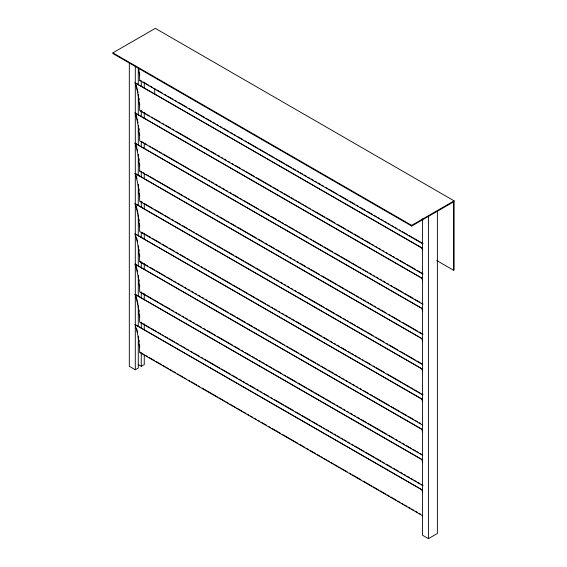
<?xml version="1.0" encoding="UTF-8"?>
<svg xmlns="http://www.w3.org/2000/svg" width="567" height="567" viewBox="0 0 567 567"><rect width="100%" height="100%" fill="white"/><g stroke="black" fill="none" stroke-linecap="round" stroke-linejoin="round"><path stroke-width="0.85" d="M422.748 274.038L139.73 110.643A143.253 82.704 -60 0 0 135.059 82.761L422.209 248.14A143.253 82.704 -60 0 1 422.656 249.537M422.748 243.817L139.73 80.415L141.559 81.074M422.748 304.266L139.73 140.864A143.253 82.704 -60 0 0 135.059 112.982L422.209 278.369A143.253 82.704 -60 0 1 422.656 279.765M422.748 334.495L139.73 171.092A143.253 82.704 -60 0 0 135.059 143.21L422.209 308.59A143.253 82.704 -60 0 1 422.656 309.986M422.748 364.716L139.73 201.32A143.253 82.704 -60 0 0 135.059 173.431L422.209 338.818A143.253 82.704 -60 0 1 422.656 340.214M139.73 171.092L141.559 171.751M422.748 394.944L139.73 231.542A143.253 82.704 -60 0 0 135.059 203.659L422.209 369.039A143.253 82.704 -60 0 1 422.656 370.435M422.748 425.165L139.73 261.77A143.253 82.704 -60 0 0 135.059 233.88L422.209 399.267A143.253 82.704 -60 0 1 422.656 400.663M422.748 455.393L139.73 291.991A143.253 82.704 -60 0 0 135.059 264.109L422.209 429.488A143.253 82.704 -60 0 1 422.656 430.885M422.748 485.614L139.73 322.219A143.253 82.704 -60 0 0 135.059 294.33L422.209 459.717A143.253 82.704 -60 0 1 422.656 461.113M422.748 515.842L139.73 352.44A143.253 82.704 -60 0 0 135.059 324.558L422.209 489.938A143.253 82.704 -60 0 1 422.656 491.334M135.059 82.761L422.209 248.14M135.059 112.982L422.209 278.369M135.059 143.21L422.209 308.59M135.059 173.431L422.209 338.818M135.059 203.659L422.209 369.039M135.059 233.88L422.209 399.267M135.059 264.109L422.209 429.488M135.059 294.33L422.209 459.717M135.059 324.558L422.209 489.938M453.522 270.218L453.522 201.902L411.685 226.049L112.883 53.539L112.883 52.844L155.315 28.35L454.117 200.867L454.117 269.871L453.522 270.218L436.668 260.487M129.319 62.639L129.319 366.31L135.293 369.762L138.277 368.033L138.277 336.16M138.277 364.581L141.268 366.31L144.259 364.581L144.259 354.843M112.883 52.844L411.685 225.361L454.117 200.867M422.443 219.138L422.443 535.198L428.418 538.65L437.384 533.476L437.384 211.215M143.097 81.96L148.462 85.057M150 85.943L152.296 87.275M153.834 88.161L155.365 89.047M156.903 89.933L162.268 93.031M164.572 94.356L166.103 95.242M167.641 96.128L173.006 99.232M175.309 100.557L176.84 101.443M178.378 102.329L186.812 107.198M189.116 108.531L193.716 111.182M195.254 112.068L204.453 117.383M205.991 118.269L211.356 121.366M212.887 122.252L215.191 123.585M216.729 124.471L218.26 125.357M219.79 126.243L222.094 127.568M223.632 128.454L228.997 131.551M230.528 132.437L232.831 133.769M234.369 134.655L235.9 135.541M237.431 136.427L242.804 139.525M245.107 140.857L246.638 141.736M248.169 142.622L257.375 147.937M258.913 148.823L267.348 153.692M268.878 154.578L274.251 157.683M275.782 158.569L284.988 163.877M286.519 164.763L291.892 167.867M293.423 168.753L295.726 170.079M297.257 170.965L298.795 171.851M300.326 172.737L302.629 174.062M304.16 174.948L306.463 176.28M307.994 177.166L309.532 178.052M311.063 178.938L313.367 180.263M314.898 181.149L316.436 182.035M317.967 182.921L320.27 184.247M321.801 185.133L323.339 186.019M325.635 187.351L327.173 188.237M328.704 189.123L337.911 194.431M339.442 195.317L347.883 200.194M349.414 201.079L354.786 204.177M356.317 205.063L358.62 206.388M360.151 207.274L365.524 210.378M367.055 211.264L372.427 214.361M373.958 215.247L376.261 216.573M377.792 217.459L379.33 218.345M380.861 219.231L383.164 220.563M384.695 221.449L386.999 222.774M388.53 223.66L390.068 224.546M391.599 225.432L393.902 226.757M395.433 227.643L396.971 228.529M399.267 229.862L400.805 230.748M402.336 231.634L407.708 234.731M409.239 235.617L423.046 243.59M140.793 110.856L142.331 111.742M143.862 112.627L146.166 113.953M147.696 114.839L149.234 115.725M151.531 117.057L153.069 117.943M154.6 118.829L159.972 121.926M162.268 123.252L163.806 124.138M165.337 125.023L170.71 128.128M172.24 129.014L173.771 129.9M176.075 131.225L191.412 140.084M192.95 140.97L198.315 144.068M199.853 144.954L202.15 146.279M203.688 147.165L209.053 150.269M210.591 151.155L215.956 154.252M217.494 155.138L219.79 156.464M221.328 157.35L222.859 158.236M224.397 159.121L226.694 160.454M228.232 161.34L229.763 162.219M232.066 163.551L233.597 164.437M235.135 165.323L240.5 168.42M242.804 169.753L244.334 170.639M245.872 171.525L254.307 176.394M256.61 177.719L271.947 186.578M273.485 187.464L278.851 190.562M280.389 191.448L282.685 192.773M284.223 193.659L289.588 196.763M291.126 197.649L293.423 198.974M294.96 199.86L296.491 200.746M298.029 201.632L300.326 202.965M301.864 203.844L303.395 204.73M304.933 205.615L307.229 206.948M308.767 207.834L310.298 208.72M312.601 210.045L314.132 210.931M315.67 211.817L324.87 217.133M326.408 218.019L334.842 222.888M337.145 224.213L345.579 229.089M347.11 229.975L352.483 233.072M354.014 233.958L359.386 237.056M360.917 237.942L363.22 239.274M364.751 240.16L370.123 243.257M371.654 244.143L373.958 245.468M375.489 246.354L377.027 247.24M378.558 248.126L380.861 249.459M382.392 250.345L383.93 251.231M386.233 252.556L387.764 253.442M389.295 254.328L391.599 255.653M393.129 256.539L394.667 257.425M396.198 258.311L398.502 259.643M400.033 260.529L405.405 263.627M406.936 264.513L415.377 269.382M416.908 270.268L423.046 273.811M141.559 141.523L143.862 142.849M145.393 143.734L146.931 144.62M149.234 145.953L150.765 146.839M152.296 147.725L157.669 150.822M159.199 151.708L161.503 153.033M163.034 153.919L178.378 162.779M179.909 163.665L189.116 168.98M190.647 169.866L196.019 172.963M197.55 173.849L199.853 175.175M201.384 176.061L202.922 176.947M204.453 177.832L206.757 179.165M208.287 180.051L209.825 180.937M211.356 181.823L213.66 183.148M215.191 184.034L217.494 185.359M219.025 186.245L220.563 187.131M222.094 188.017L224.397 189.35M225.928 190.236L227.466 191.122M229.763 192.447L231.301 193.333M232.831 194.219L238.204 197.316M239.735 198.202L242.038 199.534M243.569 200.42L258.913 209.273M260.444 210.159L269.651 215.474M271.182 216.36L276.547 219.457M278.085 220.343L280.389 221.676M281.919 222.562L283.45 223.448M284.988 224.326L287.292 225.659M288.823 226.545L294.188 229.642M295.726 230.528L298.029 231.86M299.56 232.746L301.091 233.632M302.629 234.511L307.994 237.616M310.298 238.941L311.829 239.827M313.367 240.713L322.573 246.028M324.104 246.914L332.538 251.783M334.842 253.116L339.442 255.767M340.98 256.653L350.179 261.968M351.717 262.854L357.082 265.951M358.62 266.837L360.917 268.17M362.455 269.056L363.986 269.942M365.524 270.828L367.82 272.153M369.358 273.039L371.654 274.371M373.192 275.25L374.723 276.136M376.261 277.022L378.558 278.354M380.096 279.24L381.626 280.126M383.164 281.012L385.461 282.338M386.999 283.224L388.53 284.11M390.833 285.435L392.364 286.321M393.902 287.207L403.102 292.522M404.64 293.408L413.074 298.277M414.612 299.163L419.977 302.268M421.508 303.154L423.046 304.04M143.097 172.63L144.628 173.516M146.166 174.402L148.462 175.735M150 176.62L155.365 179.718M156.903 180.604L176.075 191.674M177.613 192.56L182.978 195.658M184.509 196.543L186.812 197.876M188.35 198.762L189.881 199.648M191.412 200.534L193.716 201.859M195.254 202.745L200.619 205.842M202.15 206.728L204.453 208.061M205.991 208.947L207.522 209.833M209.053 210.718L211.356 212.044M212.887 212.93L214.425 213.816M216.729 215.141L218.26 216.027M219.79 216.913L225.163 220.017M226.694 220.903L228.997 222.229M230.528 223.114L235.9 226.212M237.431 227.098L256.61 238.168M258.141 239.054L263.513 242.159M265.044 243.045L267.348 244.37M268.878 245.256L274.251 248.353M275.782 249.239L281.154 252.343M282.685 253.229L284.988 254.555M286.519 255.441L288.057 256.327M289.588 257.212L291.892 258.538M293.423 259.424L294.96 260.31M297.257 261.642L298.795 262.528M300.326 263.414L305.698 266.511M307.994 267.837L309.532 268.723M311.063 269.608L319.505 274.485M321.801 275.81L337.145 284.669M338.676 285.548L344.049 288.653M345.579 289.539L347.883 290.864M349.414 291.75L354.786 294.854M356.317 295.733L358.62 297.065M360.151 297.951L361.689 298.837M363.22 299.723L365.524 301.049M367.055 301.935L368.593 302.821M370.123 303.706L372.427 305.039M373.958 305.918L375.489 306.804M377.792 308.136L379.33 309.022M380.861 309.908L386.233 313.005M388.53 314.338L390.068 315.224M391.599 316.103L400.033 320.979M402.336 322.304L417.673 331.163M419.211 332.049L423.046 334.261M140.793 201.533L142.331 202.419M143.862 203.298L153.069 208.613M154.6 209.499L163.034 214.369M164.572 215.254L169.937 218.359M171.475 219.245L173.771 220.57M175.309 221.456L180.675 224.553M182.213 225.439L187.578 228.544M189.116 229.429L191.412 230.755M192.95 231.641L194.481 232.527M196.019 233.413L198.315 234.738M199.853 235.624L202.15 236.956M203.688 237.842L205.219 238.728M206.757 239.614L209.053 240.94M210.591 241.825L212.122 242.711M213.66 243.597L215.956 244.923M217.494 245.809L222.859 248.913M224.397 249.799L233.597 255.107M235.135 255.993L243.569 260.87M245.107 261.756L254.307 267.064M255.845 267.95L261.21 271.054M262.748 271.94L268.113 275.038M269.651 275.923L271.947 277.249M273.485 278.135L275.016 279.021M276.547 279.907L278.851 281.239M280.389 282.125L282.685 283.45M284.223 284.336L285.754 285.222M287.292 286.108L289.588 287.434M291.126 288.32L292.657 289.205M294.96 290.538L296.491 291.424M298.029 292.31L303.395 295.407M304.933 296.293L307.229 297.618M308.767 298.504L324.104 307.364M325.635 308.25L334.842 313.565M336.373 314.451L341.745 317.548M343.276 318.434L345.579 319.76M347.11 320.646L348.648 321.532M350.179 322.417L352.483 323.75M354.014 324.636L355.552 325.522M357.082 326.401L359.386 327.733M360.917 328.619L363.22 329.944M364.751 330.83L366.289 331.716M367.82 332.602L373.192 335.707M375.489 337.032L377.027 337.918M378.558 338.804L383.93 341.901M386.233 343.233L387.764 344.119M389.295 345.005L397.736 349.874M400.033 351.2L404.64 353.858M406.17 354.744L415.377 360.059M416.908 360.945L422.28 364.042M141.559 232.201L150.765 237.509M152.296 238.395L160.737 243.271M162.268 244.15L167.641 247.255M169.172 248.14L174.544 251.238M176.075 252.124L178.378 253.456M179.909 254.335L185.281 257.439M186.812 258.325L189.116 259.651M190.647 260.536L192.185 261.422M193.716 262.308L196.019 263.641M197.55 264.52L199.088 265.406M201.384 266.738L202.922 267.624M204.453 268.51L206.757 269.835M208.287 270.721L209.825 271.607M211.356 272.493L220.563 277.809M222.094 278.695L231.301 284.01M232.831 284.896L241.273 289.765M242.804 290.651L248.169 293.749M249.707 294.634L255.072 297.732M256.61 298.618L258.913 299.95M260.444 300.836L265.81 303.933M267.348 304.819L269.651 306.145M271.182 307.03L272.713 307.916M274.251 308.802L276.547 310.135M278.085 311.021L279.616 311.907M281.919 313.232L283.45 314.118M284.988 315.004L287.292 316.329M288.823 317.215L290.354 318.101M291.892 318.987L294.188 320.32M295.726 321.205L301.091 324.303M302.629 325.189L321.801 336.259M323.339 337.145L328.704 340.243M330.242 341.128L332.538 342.461M334.076 343.347L335.607 344.233M337.145 345.119L339.442 346.444M340.98 347.33L346.345 350.427M347.883 351.313L350.179 352.646M351.717 353.532L353.248 354.418M354.786 355.303L357.082 356.629M358.62 357.515L360.151 358.401M362.455 359.726L363.986 360.612M365.524 361.498L370.889 364.602M373.192 365.928L374.723 366.814M376.261 367.699L384.695 372.569M386.999 373.901L402.336 382.753M403.867 383.639L409.239 386.744M410.77 387.622L413.074 388.955M414.612 389.841L419.977 392.938M421.508 393.824L423.046 394.71M140.028 261.536L147.696 265.966M150 267.291L154.6 269.949M156.131 270.835L165.337 276.15M166.868 277.036L172.24 280.133M173.771 281.019L176.075 282.352M177.613 283.238L179.144 284.124M180.675 285.003L182.978 286.335M184.509 287.221L186.812 288.546M188.35 289.432L189.881 290.318M191.412 291.204L193.716 292.537M195.254 293.423L196.784 294.308M198.315 295.194L200.619 296.52M202.15 297.406L203.688 298.292M205.991 299.617L207.522 300.503M209.053 301.389L218.26 306.704M219.79 307.59L228.232 312.46M230.528 313.792L235.135 316.443M236.666 317.329L245.872 322.644M247.403 323.53L252.776 326.627M254.307 327.513L256.61 328.846M258.141 329.732L259.679 330.618M261.21 331.504L263.513 332.829M265.044 333.715L267.348 335.047M268.878 335.933L270.416 336.812M271.947 337.698L274.251 339.031M275.782 339.916L277.32 340.802M278.851 341.688L281.154 343.014M282.685 343.9L284.223 344.786M286.519 346.118L288.057 346.997M289.588 347.883L298.795 353.198M300.326 354.084L308.767 358.954M310.298 359.839L315.67 362.944M317.201 363.83L319.505 365.155M321.035 366.041L326.408 369.138M327.939 370.024L333.311 373.129M334.842 374.014L337.145 375.34M338.676 376.226L340.207 377.112M341.745 377.998L344.049 379.323M345.579 380.209L347.883 381.541M349.414 382.427L350.952 383.313M352.483 384.199L354.786 385.525M356.317 386.411L357.848 387.296M360.151 388.622L361.689 389.508M363.22 390.394L368.593 393.498M370.123 394.384L372.427 395.709M373.958 396.595L389.295 405.455M390.833 406.341L400.033 411.649M401.571 412.535L406.936 415.639M408.474 416.525L413.839 419.623M415.377 420.508L417.673 421.834M419.211 422.72L420.742 423.606M140.793 292.203L152.296 298.844M153.834 299.73L159.199 302.835M160.737 303.721L163.034 305.046M164.572 305.932L169.937 309.029M171.475 309.915L173.771 311.248M175.309 312.133L176.84 313.019M178.378 313.905L180.675 315.231M182.213 316.117L183.743 317.003M185.281 317.889L187.578 319.214M189.116 320.1L191.412 321.432M192.95 322.318L194.481 323.204M196.019 324.09L201.384 327.187M203.688 328.513L205.219 329.399M206.757 330.285L215.191 335.161M217.494 336.486L232.831 345.346M234.369 346.231L239.735 349.329M241.273 350.215L243.569 351.54M245.107 352.426L250.472 355.53M252.01 356.416L254.307 357.742M255.845 358.627L257.375 359.513M258.913 360.399L261.21 361.725M262.748 362.611L264.279 363.497M265.81 364.383L268.113 365.715M269.651 366.601L271.947 367.926M273.485 368.812L275.016 369.698M276.547 370.584L281.919 373.681M284.223 375.014L285.754 375.9M287.292 376.786L296.491 382.094M298.029 382.98L306.463 387.849M307.994 388.735L313.367 391.84M314.898 392.725L320.27 395.823M321.801 396.709L324.104 398.034M325.635 398.92L331.008 402.024M332.538 402.91L334.842 404.236M336.373 405.122L337.911 406.007M339.442 406.893L341.745 408.219M343.276 409.105L344.814 409.991M347.11 411.323L348.648 412.209M350.179 413.095L352.483 414.42M354.014 415.306L355.552 416.192M357.082 417.078L359.386 418.403M360.917 419.289L366.289 422.394M367.82 423.28L386.999 434.35M388.53 435.236L393.902 438.334M395.433 439.219L397.736 440.545M399.267 441.431L400.805 442.317M402.336 443.203L404.64 444.535M406.17 445.421L411.543 448.518M413.074 449.404L415.377 450.73M416.908 451.616L418.446 452.501M419.977 453.387L422.28 454.72M140.793 322.432L150 327.74M151.531 328.626L156.903 331.73M158.434 332.616L160.737 333.942M162.268 334.828L163.806 335.714M165.337 336.6L167.641 337.925M169.172 338.811L174.544 341.915M176.075 342.801L178.378 344.126M179.909 345.012L181.447 345.898M182.978 346.784L185.281 348.11M186.812 348.996L188.35 349.882M190.647 351.214L192.185 352.1M193.716 352.986L199.088 356.083M201.384 357.408L202.922 358.294M204.453 359.18L219.79 368.04M221.328 368.926L230.528 374.241M232.066 375.127L237.431 378.224M238.969 379.11L241.273 380.436M242.804 381.322L244.334 382.208M245.872 383.094L248.169 384.426M249.707 385.312L255.072 388.409M256.61 389.295L258.913 390.62M260.444 391.506L261.975 392.392M263.513 393.278L268.878 396.383M271.182 397.708L272.713 398.594M274.251 399.48L283.45 404.795M284.988 405.681L293.423 410.551M295.726 411.876L300.326 414.534M301.864 415.42L311.063 420.735M312.601 421.621L317.967 424.718M319.505 425.604L321.801 426.937M323.339 427.823L324.87 428.702M326.408 429.588L328.704 430.92M330.242 431.806L332.538 433.131M334.076 434.017L335.607 434.903M337.145 435.789L339.442 437.122M340.98 438.007L342.511 438.886M344.049 439.772L346.345 441.105M347.883 441.991L349.414 442.877M351.717 444.202L353.248 445.088M354.786 445.974L363.986 451.289M365.524 452.175L373.958 457.045M375.489 457.93L380.861 461.028M382.392 461.914L384.695 463.246M386.233 464.132L391.599 467.229M393.129 468.115L398.502 471.212M400.033 472.098L402.336 473.431M403.867 474.317L405.405 475.203M406.936 476.089L409.239 477.414M410.77 478.3L413.074 479.632M414.612 480.511L416.143 481.397M417.673 482.283L419.977 483.616M421.508 484.502L423.046 485.387M140.028 352.213L143.862 354.425M145.393 355.311L147.696 356.643M149.234 357.522L154.6 360.626M156.131 361.512L161.503 364.609M163.034 365.495L165.337 366.828M166.868 367.707L168.406 368.593M169.937 369.478L172.24 370.811M173.771 371.697L175.309 372.583M177.613 373.908L179.144 374.794M180.675 375.68L182.978 377.012M184.509 377.891L186.047 378.777M188.35 380.11L189.881 380.996M191.412 381.882L196.784 384.979M198.315 385.865L199.853 386.751M202.15 388.076L217.494 396.935M219.025 397.821L224.397 400.919M225.928 401.805L228.232 403.137M229.763 404.023L235.135 407.12M236.666 408.006L242.038 411.103M243.569 411.989L245.872 413.322M247.403 414.208L248.941 415.094M250.472 415.98L252.776 417.305M254.307 418.191L256.61 419.516M258.141 420.402L259.679 421.288M261.21 422.174L266.582 425.278M268.878 426.604L270.416 427.49M271.947 428.376L280.389 433.245M282.685 434.577L298.029 443.429M299.56 444.315L304.933 447.42M306.463 448.306L308.767 449.631M310.298 450.517L315.67 453.614M317.201 454.5L319.505 455.833M321.035 456.719L322.573 457.604M324.104 458.49L326.408 459.816M327.939 460.702L329.47 461.588M331.008 462.474L333.311 463.799M334.842 464.685L337.145 466.017M338.676 466.903L340.207 467.789M341.745 468.675L347.11 471.772M349.414 473.098L350.952 473.984M352.483 474.87L360.917 479.746M363.22 481.071L371.654 485.94M373.192 486.826L378.558 489.931M380.096 490.809L385.461 493.914M386.999 494.8L389.295 496.125M390.833 497.011L396.198 500.115M397.736 500.994L400.033 502.327M401.571 503.212L403.102 504.098M404.64 504.984L406.936 506.31M408.474 507.196L410.005 508.082M411.543 508.968L413.839 510.3M415.377 511.179L417.673 512.511M419.211 513.397L420.742 514.283M428.418 216.388L428.418 538.65M411.685 225.361L411.685 226.049M154.713 88.941L154.713 94.2M144.259 82.165L144.259 88.36M144.259 112.266L144.259 118.46M144.259 143.253L144.259 148.561M144.259 173.353L144.259 178.662M144.259 203.454L144.259 208.762M144.259 233.554L144.259 238.87M144.259 263.655L144.259 268.971M144.259 293.756L144.259 299.957M144.259 323.856L144.259 330.058M141.268 81.23L141.268 86.545M141.268 110.452L141.268 116.646M141.268 141.438L141.268 146.747M141.268 171.539L141.268 176.847M141.268 201.639L141.268 206.948M141.268 232.626L141.268 237.049M141.268 261.841L141.268 268.035M141.268 291.941L141.268 298.136M141.268 322.042L141.268 328.236M141.268 353.028L141.268 366.31M138.277 67.905L138.277 84.816M138.277 94.469L138.277 114.924M138.277 125.456L138.277 145.024M138.277 175.919L138.277 154.671A143.253 82.704 -60 0 1 138.575 156.23M138.277 184.771L138.277 205.226M138.277 214.872L138.277 235.326M138.277 245.858L138.277 266.313M138.277 275.959L138.277 296.413M138.277 306.06L138.277 326.514M135.293 66.091L135.293 369.762M136.626 328.577A143.253 82.704 -60 0 1 137.001 330.029M137.186 330.767A143.253 82.704 -60 0 1 137.533 332.248M138.943 339.931A143.253 82.704 -60 0 1 139.156 341.518M139.525 344.736A143.253 82.704 -60 0 1 139.744 347.195M421.919 490.172A143.253 82.704 -60 0 1 422.571 492.269M136.016 296.201A143.253 82.704 -60 0 1 136.427 297.632M136.626 298.348A143.253 82.704 -60 0 1 137.001 299.808M137.186 300.538A143.253 82.704 -60 0 1 137.533 302.027M137.696 302.771A143.253 82.704 -60 0 1 138.008 304.281M138.305 305.811A143.253 82.704 -60 0 1 138.575 307.357M138.943 309.702A143.253 82.704 -60 0 1 139.156 311.29M139.525 314.515A143.253 82.704 -60 0 1 139.744 316.974M421.919 459.943A143.253 82.704 -60 0 1 422.571 462.048M136.016 265.98A143.253 82.704 -60 0 1 136.427 267.404M136.626 268.127A143.253 82.704 -60 0 1 137.001 269.58M137.186 270.317A143.253 82.704 -60 0 1 137.533 271.799M138.305 275.583A143.253 82.704 -60 0 1 138.575 277.128M138.943 279.481A143.253 82.704 -60 0 1 139.156 281.069M139.525 284.287A143.253 82.704 -60 0 1 139.744 286.746M421.919 429.722A143.253 82.704 -60 0 1 422.571 431.82M136.626 237.899A143.253 82.704 -60 0 1 137.001 239.359M137.186 240.089A143.253 82.704 -60 0 1 137.533 241.57M138.943 249.253A143.253 82.704 -60 0 1 139.156 250.841M139.525 254.066A143.253 82.704 -60 0 1 139.744 256.525M421.919 399.494A143.253 82.704 -60 0 1 422.571 401.599M136.016 205.53A143.253 82.704 -60 0 1 136.427 206.955M136.626 207.678A143.253 82.704 -60 0 1 137.001 209.131M137.186 209.868A143.253 82.704 -60 0 1 137.533 211.349M137.696 212.101A143.253 82.704 -60 0 1 138.008 213.61M138.305 215.134A143.253 82.704 -60 0 1 138.575 216.679M138.943 219.032A143.253 82.704 -60 0 1 139.156 220.62M139.525 223.837A143.253 82.704 -60 0 1 139.744 226.297M421.919 369.273A143.253 82.704 -60 0 1 422.571 371.371M136.016 175.302A143.253 82.704 -60 0 1 136.427 176.734M136.626 177.45A143.253 82.704 -60 0 1 137.001 178.91M138.305 184.913A143.253 82.704 -60 0 1 138.575 186.458M138.943 188.804A143.253 82.704 -60 0 1 139.156 190.392M139.525 193.616A143.253 82.704 -60 0 1 139.744 196.076M421.919 339.045A143.253 82.704 -60 0 1 422.571 341.15M136.016 145.081A143.253 82.704 -60 0 1 136.427 146.506M136.626 147.229A143.253 82.704 -60 0 1 137.001 148.682M137.186 149.419A143.253 82.704 -60 0 1 137.533 150.9M138.943 158.583A143.253 82.704 -60 0 1 139.156 160.17M139.525 163.388A143.253 82.704 -60 0 1 139.744 165.847M421.919 308.824A143.253 82.704 -60 0 1 422.571 310.922M136.016 114.853A143.253 82.704 -60 0 1 136.427 116.285M136.626 117A143.253 82.704 -60 0 1 137.001 118.453M137.186 119.19A143.253 82.704 -60 0 1 137.533 120.672M137.696 121.423A143.253 82.704 -60 0 1 138.008 122.933M138.943 128.355A143.253 82.704 -60 0 1 139.156 129.942M139.525 133.167A143.253 82.704 -60 0 1 139.744 135.619M421.919 278.595A143.253 82.704 -60 0 1 422.571 280.7M136.016 84.632A143.253 82.704 -60 0 1 136.427 86.056M136.626 86.779A143.253 82.704 -60 0 1 137.001 88.232M137.186 88.969A143.253 82.704 -60 0 1 137.533 90.451M137.696 91.195A143.253 82.704 -60 0 1 138.008 92.705M138.305 94.235A143.253 82.704 -60 0 1 138.575 95.78M138.943 98.134A143.253 82.704 -60 0 1 139.156 99.714M139.525 102.939A143.253 82.704 -60 0 1 139.744 105.398M421.919 248.367A143.253 82.704 -60 0 1 422.571 250.472M138.646 68.132A143.253 82.704 -60 0 1 139.73 80.415M139.525 72.718A143.253 82.704 -60 0 1 139.744 75.17M422.139 218.841A143.253 82.704 -60 0 1 422.571 220.251"/></g></svg>
